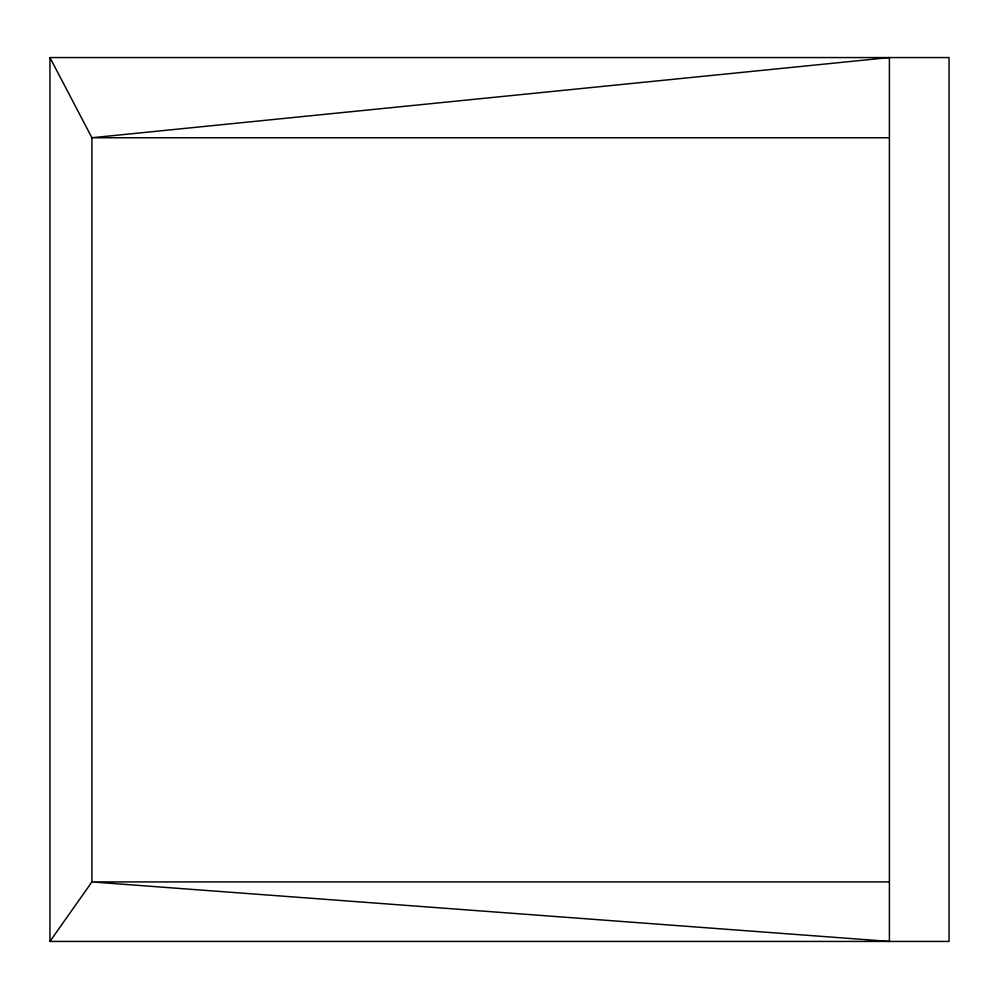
<?xml version="1.0" encoding="UTF-8"?>
<svg xmlns="http://www.w3.org/2000/svg" width="999" height="999" viewBox="0 0 999 999"><rect width="100%" height="100%" fill="white"/><g stroke="black" fill="none" stroke-linecap="round" stroke-linejoin="round"><path stroke-width="1.5" d="M49.95 941.433L91.908 881.917L91.908 137.75L49.95 57.567L949.05 57.567L949.05 941.433L49.95 941.433L49.95 57.567M889.41 137.75L91.908 137.75L889.41 57.567L889.41 941.433L91.908 881.917L889.41 881.917"/></g></svg>
